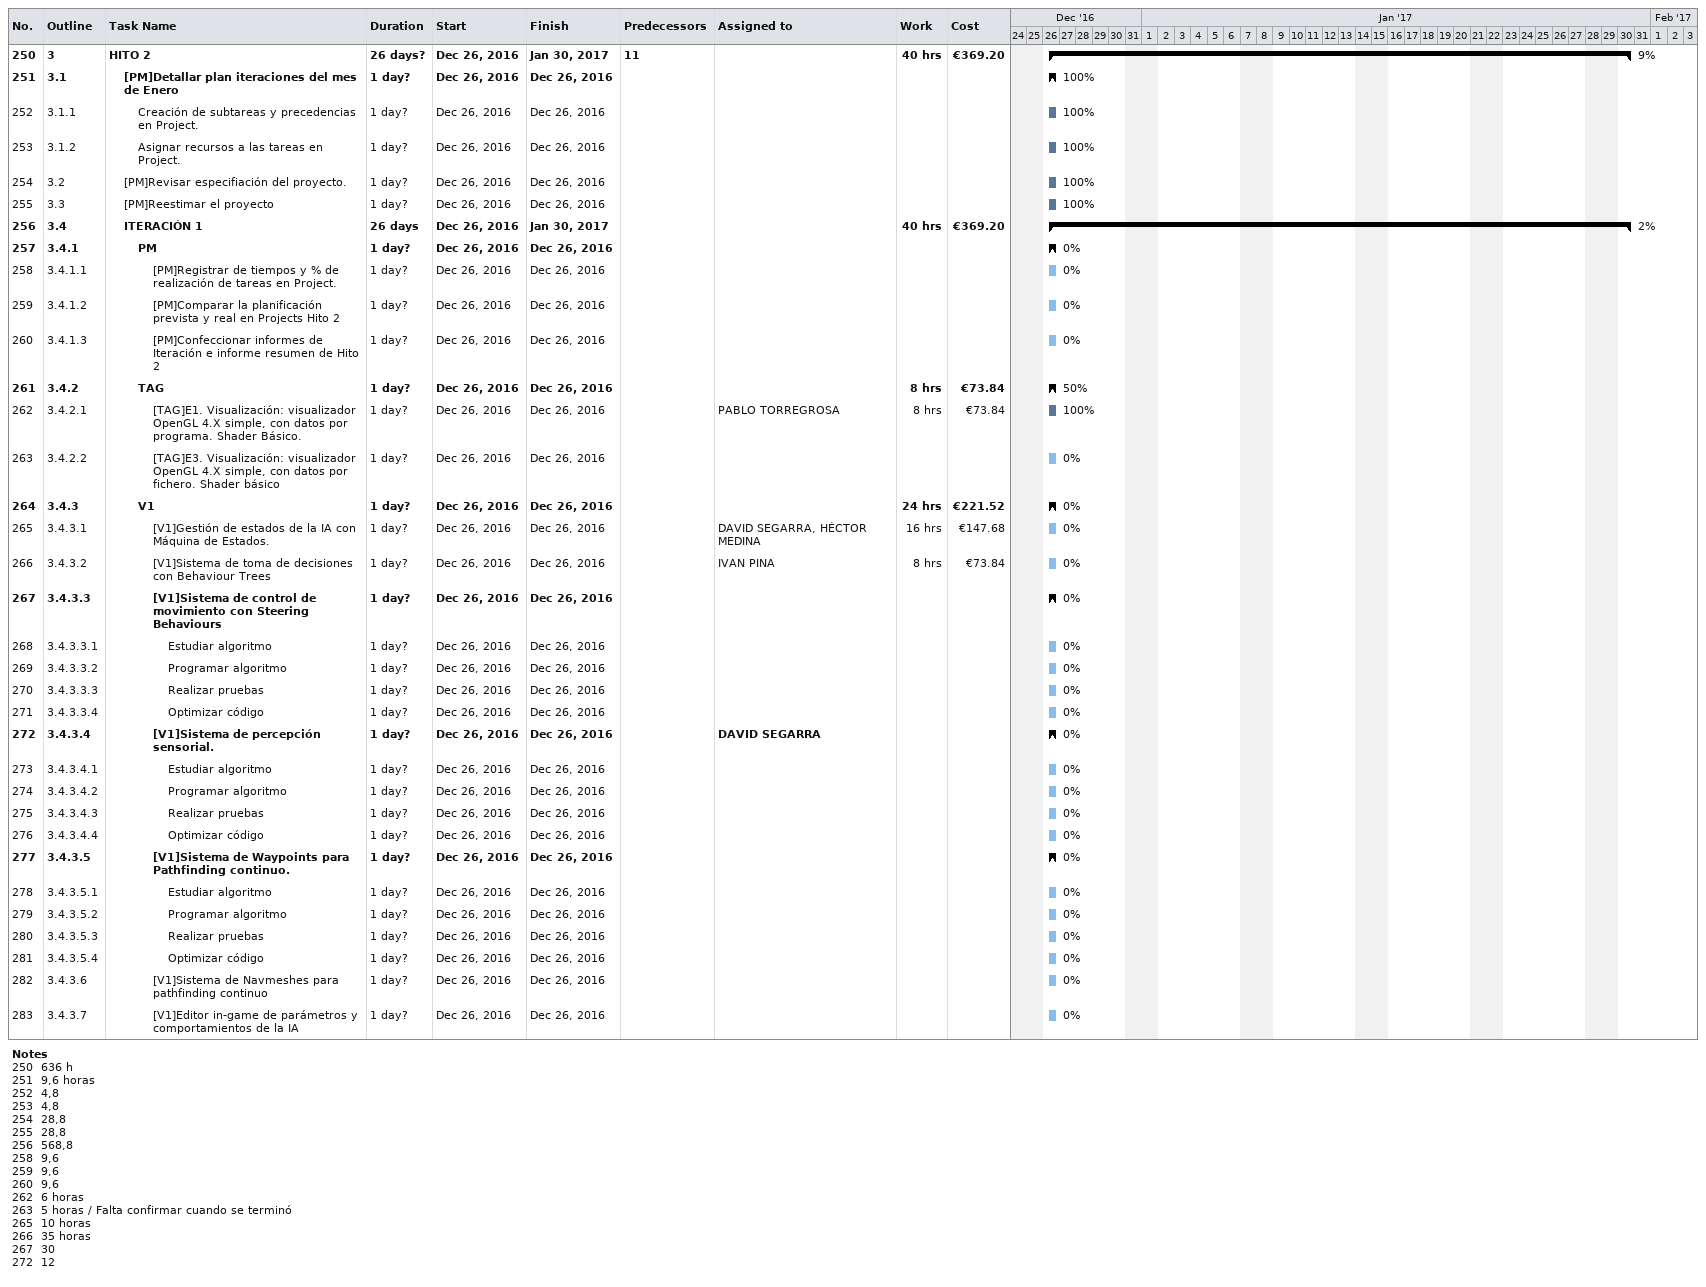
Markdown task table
| ID | WBS | Task | Duration | Start | Finish | Predecessors | Resources | % complete | Work (h) | Cost (€) |
|---|---|---|---|---|---|---|---|---|---|---|
| 250 | 3 | **HITO 2** | 26d? | 2016-12-26 | 2017-01-30 | 11 |  | 9 | 40 | 369.20 |
| 251 | 3.1 | **[PM]Detallar plan iteraciones del mes de Enero** | 1d? | 2016-12-26 | 2016-12-26 |  |  | 100 |  |  |
| 252 | 3.1.1 | Creación de subtareas y precedencias en Project. | 1d? | 2016-12-26 | 2016-12-26 |  |  | 100 |  |  |
| 253 | 3.1.2 | Asignar recursos a las tareas en Project. | 1d? | 2016-12-26 | 2016-12-26 |  |  | 100 |  |  |
| 254 | 3.2 | [PM]Revisar especifiación del proyecto. | 1d? | 2016-12-26 | 2016-12-26 |  |  | 100 |  |  |
| 255 | 3.3 | [PM]Reestimar el proyecto | 1d? | 2016-12-26 | 2016-12-26 |  |  | 100 |  |  |
| 256 | 3.4 | **ITERACIÓN 1** | 26d | 2016-12-26 | 2017-01-30 |  |  | 2 | 40 | 369.20 |
| 257 | 3.4.1 | **PM** | 1d? | 2016-12-26 | 2016-12-26 |  |  | 0 |  |  |
| 258 | 3.4.1.1 | [PM]Registrar de tiempos y % de realización de tareas en Project. | 1d? | 2016-12-26 | 2016-12-26 |  |  | 0 |  |  |
| 259 | 3.4.1.2 | [PM]Comparar la planificación prevista y real en Projects Hito 2 | 1d? | 2016-12-26 | 2016-12-26 |  |  | 0 |  |  |
| 260 | 3.4.1.3 | [PM]Confeccionar informes de Iteración e informe resumen de Hito 2 | 1d? | 2016-12-26 | 2016-12-26 |  |  | 0 |  |  |
| 261 | 3.4.2 | **TAG** | 1d? | 2016-12-26 | 2016-12-26 |  |  | 50 | 8 | 73.84 |
| 262 | 3.4.2.1 | [TAG]E1. Visualización: visualizador OpenGL 4.X simple, con datos por programa. Shader Básico. | 1d? | 2016-12-26 | 2016-12-26 |  | PABLO TORREGROSA | 100 | 8 | 73.84 |
| 263 | 3.4.2.2 | [TAG]E3. Visualización: visualizador OpenGL 4.X simple, con datos por fichero. Shader básico | 1d? | 2016-12-26 | 2016-12-26 |  |  | 0 |  |  |
| 264 | 3.4.3 | **V1** | 1d? | 2016-12-26 | 2016-12-26 |  |  | 0 | 24 | 221.52 |
| 265 | 3.4.3.1 | [V1]Gestión de estados de la IA con Máquina de Estados. | 1d? | 2016-12-26 | 2016-12-26 |  | DAVID SEGARRA, HÉCTOR MEDINA | 0 | 16 | 147.68 |
| 266 | 3.4.3.2 | [V1]Sistema de toma de decisiones con Behaviour Trees | 1d? | 2016-12-26 | 2016-12-26 |  | IVAN PINA | 0 | 8 | 73.84 |
| 267 | 3.4.3.3 | **[V1]Sistema de control de movimiento con Steering Behaviours** | 1d? | 2016-12-26 | 2016-12-26 |  |  | 0 |  |  |
| 268 | 3.4.3.3.1 | Estudiar algoritmo | 1d? | 2016-12-26 | 2016-12-26 |  |  | 0 |  |  |
| 269 | 3.4.3.3.2 | Programar algoritmo | 1d? | 2016-12-26 | 2016-12-26 |  |  | 0 |  |  |
| 270 | 3.4.3.3.3 | Realizar pruebas | 1d? | 2016-12-26 | 2016-12-26 |  |  | 0 |  |  |
| 271 | 3.4.3.3.4 | Optimizar código | 1d? | 2016-12-26 | 2016-12-26 |  |  | 0 |  |  |
| 272 | 3.4.3.4 | **[V1]Sistema de percepción sensorial.** | 1d? | 2016-12-26 | 2016-12-26 |  | DAVID SEGARRA | 0 |  |  |
| 273 | 3.4.3.4.1 | Estudiar algoritmo | 1d? | 2016-12-26 | 2016-12-26 |  |  | 0 |  |  |
| 274 | 3.4.3.4.2 | Programar algoritmo | 1d? | 2016-12-26 | 2016-12-26 |  |  | 0 |  |  |
| 275 | 3.4.3.4.3 | Realizar pruebas | 1d? | 2016-12-26 | 2016-12-26 |  |  | 0 |  |  |
| 276 | 3.4.3.4.4 | Optimizar código | 1d? | 2016-12-26 | 2016-12-26 |  |  | 0 |  |  |
| 277 | 3.4.3.5 | **[V1]Sistema de Waypoints para Pathfinding continuo.** | 1d? | 2016-12-26 | 2016-12-26 |  |  | 0 |  |  |
| 278 | 3.4.3.5.1 | Estudiar algoritmo | 1d? | 2016-12-26 | 2016-12-26 |  |  | 0 |  |  |
| 279 | 3.4.3.5.2 | Programar algoritmo | 1d? | 2016-12-26 | 2016-12-26 |  |  | 0 |  |  |
| 280 | 3.4.3.5.3 | Realizar pruebas | 1d? | 2016-12-26 | 2016-12-26 |  |  | 0 |  |  |
| 281 | 3.4.3.5.4 | Optimizar código | 1d? | 2016-12-26 | 2016-12-26 |  |  | 0 |  |  |
| 282 | 3.4.3.6 | [V1]Sistema de Navmeshes para pathfinding continuo | 1d? | 2016-12-26 | 2016-12-26 |  |  | 0 |  |  |
| 283 | 3.4.3.7 | [V1]Editor in-game de parámetros y comportamientos de la IA | 1d? | 2016-12-26 | 2016-12-26 |  |  | 0 |  |  |

Notes
- 250: 636 h
- 251: 9,6 horas
- 252: 4,8
- 253: 4,8
- 254: 28,8
- 255: 28,8
- 256: 568,8
- 258: 9,6
- 259: 9,6
- 260: 9,6
- 262: 6 horas
- 263: 5 horas / Falta confirmar cuando se terminó
- 265: 10 horas
- 266: 35 horas
- 267: 30
- 272: 12
